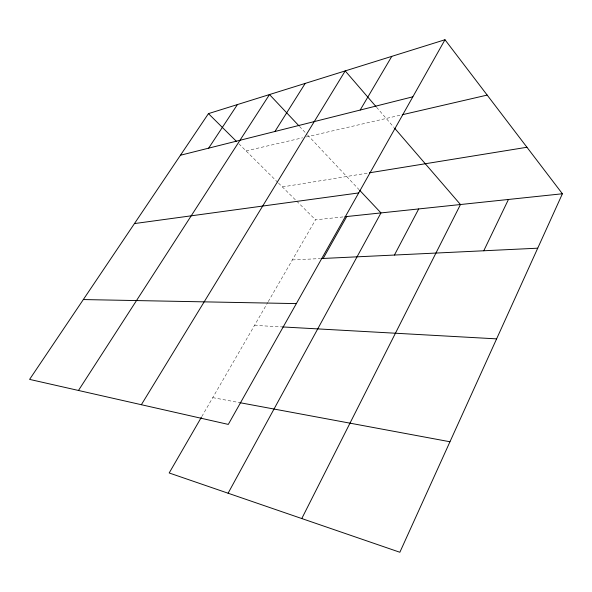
<?xml version="1.0" encoding="UTF-8"?>
<svg xmlns="http://www.w3.org/2000/svg" width="592" height="592" viewBox="0 0 592 592"><rect width="100%" height="100%" fill="white"/><g stroke="black" fill="none" stroke-linecap="round" stroke-linejoin="round"><path stroke-width="0.44" stroke-dasharray="2.96 2.22" d="M201.82 416.524L267.806 302.401M268.257 301.609L315.543 219.824L343.079 216.924M246.043 150.893L302.63 137.803M306.19 136.974L401.383 114.944M282.384 186.939L368.476 172.968M292.359 259.925L320.45 258.578M254.523 325.378L282.754 326.947M212.743 397.639L240.004 402.708M238.909 143.826L277.84 182.432M278.484 183.076L296.037 200.481M296.688 201.125L315.543 219.824M299.493 126.407L306.989 134.369M307.618 135.028L359.159 189.751M376.571 107.263L394.035 127.517"/><path stroke-width="0.89" d="M444.984 39.745L228.297 424.412L29.6 379.391L208.451 113.62L444.984 39.745L562.4 193.769L399.859 552.255L169.186 472.971L201.361 417.316M483.775 250.771L508.447 199.467M301.779 518.548L460.465 204.529L394.635 128.212M394.427 255.041L418.699 208.939M228.098 493.225L380.982 212.92L359.781 190.409M323.173 258.452L346.749 216.531M360.188 110.045L391.8 56.358M141.355 404.713L345.21 70.907L375.972 106.567M274.947 131.483L305.206 83.405M78.47 390.461L269.493 94.557L298.864 125.741M208.65 148.155L237.414 104.577M180.442 155.252L412.839 96.807M402.279 114.737L487.172 95.09M369.386 172.82L526.947 147.26M134.458 223.576L358.693 192.933M344.914 216.724L562.4 193.769M321.36 258.541L537.728 248.189M83.324 299.559L296.348 303.607M282.754 326.947L496.614 338.868M240.004 402.708L449.964 441.758M208.451 113.62L236.319 141.259"/></g></svg>
